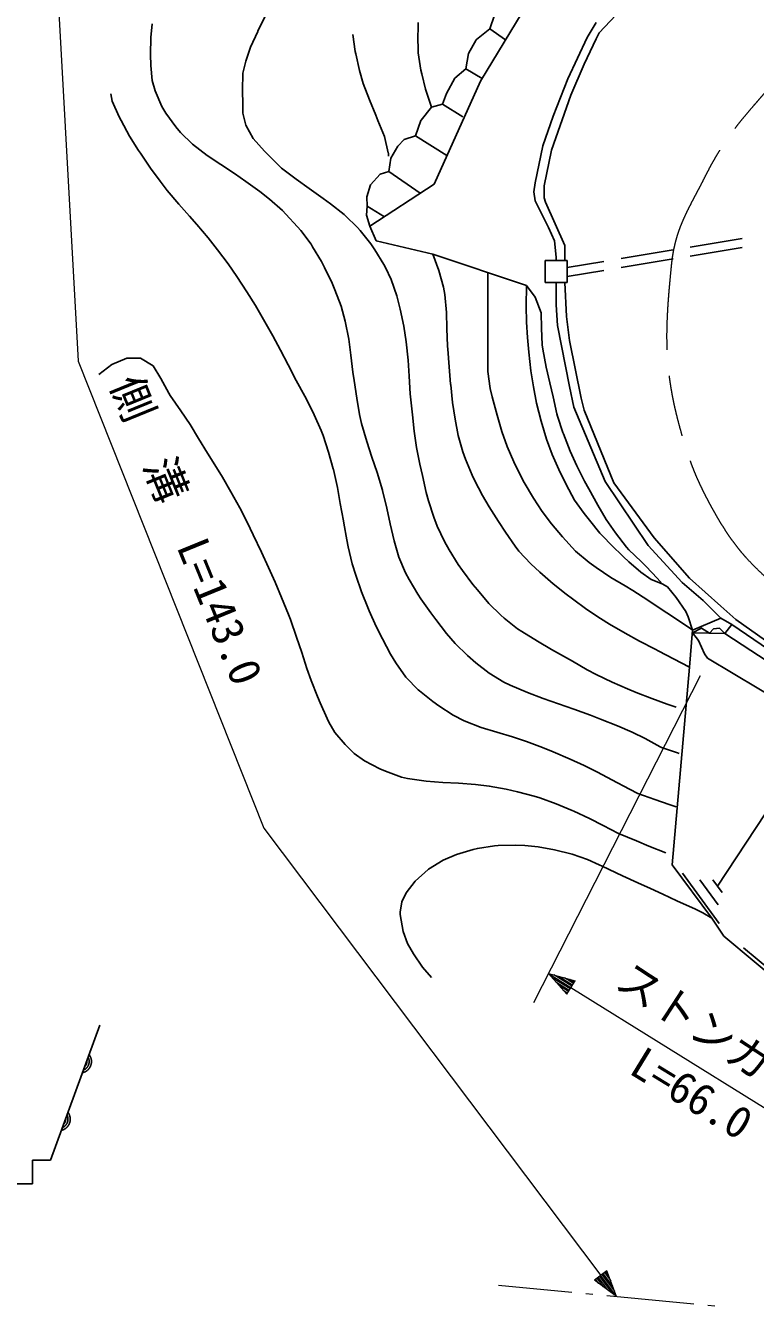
# Model space of a CAD drawing. Units: millimetres, scale not verified. Extents: x 40000 to 680000, y 20000 to 380000.
# Drawn here: x 436578 to 478206, y 237352 to 310352 of the extents above; entities that cross this region are included whole.
import ezdxf
from ezdxf.enums import TextEntityAlignment as Align

# ---------------------------------------------------------------- set-up
doc = ezdxf.new("R2010")
doc.units = ezdxf.units.MM
doc.header["$LTSCALE"] = 1000
doc.linetypes.add('CHAIN', pattern=[18.5, 12, -1.5, 3.5, -1.5])
for name, color, linetype, lineweight in [('M-BGD', 7, 'Continuous', 25), ('M-BGD-HTXT', 7, 'Continuous', 13), ('M-BMK', 2, 'CHAIN', 13), ('M-STR-HTXT', 7, 'Continuous', 13)]:
    doc.layers.add(name, color=color, linetype=linetype, lineweight=lineweight)
doc.styles.add('ＭＳ ゴシック', font='')
doc.styles.get('ＭＳ ゴシック').set_extended_font_data('MS Gothic')

msp = doc.modelspace()

# ---------------------------------------------------------------- linework, layer by layer
at = {"layer": 'M-BGD'}
for p, q in [((465227, 311630), (462532, 307190)), ((469291, 309937), (470900, 311630)), ((469122, 310529), (468614, 309683)), ((463067, 310176), (463958, 309539)), ((468614, 309683), (467513, 307312)), ((468445, 308159), (469122, 309598)), ((469122, 309598), (469291, 309937)), ((467683, 306381), (468445, 308159)), ((461687, 307891), (462616, 307329)), ((462532, 307190), (459879, 301322)), ((467513, 307312), (466667, 305195)), ((460349, 305882), (461520, 305153)), ((466582, 303248), (467683, 306381)), ((466667, 305195), (466074, 303502)), ((458821, 304070), (460614, 302949)), ((466074, 303502), (465651, 301385)), ((466159, 301216), (466582, 303248)), ((457300, 302035), (459080, 300798)), ((459879, 301322), (456214, 298916)), ((465651, 301385), (465566, 300877)), ((465566, 300877), (465651, 300369)), ((466159, 300539), (466159, 301216)), ((456067, 300065), (457043, 299460)), ((465651, 300369), (466413, 298845)), ((466243, 300285), (466159, 300539)), ((467344, 297829), (466243, 300285)), ((456214, 298916), (456574, 298084)), ((466413, 298845), (466751, 298083)), ((456574, 298084), (459809, 297321)), ((466751, 298083), (466836, 297152)), ((474493, 297731), (477453, 298223)), ((459809, 297321), (465143, 295543)), ((466836, 297152), (466836, 296983)), ((467344, 296983), (467344, 297829)), ((470547, 297077), (473507, 297568)), ((474493, 297215), (477453, 297706)), ((467478, 296974), (466219, 296974)), ((466219, 296974), (466219, 295715)), ((467478, 295715), (467478, 296974)), ((467478, 296567), (469561, 296913)), ((467478, 296051), (469561, 296396)), ((470547, 296560), (473507, 297051)), ((466219, 295715), (467478, 295715)), ((466836, 295713), (466836, 294443)), ((467344, 295713), (467429, 293765)), ((466836, 294443), (466921, 293257)), ((467429, 293765), (467598, 292411)), ((466921, 293257), (467598, 289786)), ((467598, 292411), (468275, 289109)), ((467598, 289786), (467852, 288601)), ((468275, 289109), (468445, 288431)), ((467852, 288601), (469630, 284367)), ((468445, 288431), (469969, 284706)), ((469969, 284706), (470138, 284283)), ((469630, 284367), (472085, 280727)), ((470138, 284283), (472424, 281150)), ((472424, 281150), (474456, 278864)), ((472085, 280727), (474033, 278610)), ((474456, 278864), (476234, 277255)), ((474033, 278610), (475218, 277594)), ((475218, 277594), (476234, 276578)), ((476234, 277255), (477081, 276493)), ((476234, 276578), (474625, 275901)), ((476857, 276214), (476234, 276578)), ((476467, 275708), (476857, 276214)), ((478950, 274786), (476857, 276214)), ((477081, 276493), (478774, 275308)), ((474456, 273784), (474625, 275901)), ((474612, 275739), (474964, 275308)), ((474612, 275739), (476467, 275708)), ((474964, 275308), (475303, 274546)), ((480180, 273268), (476467, 275708)), ((475303, 274546), (475472, 274292)), ((473451, 262520), (474456, 273784)), ((475472, 274292), (481145, 270905)), ((476046, 261303), (481897, 270197)), ((473451, 262520), (475726, 259475)), ((476132, 259172), (474045, 262042)), ((476089, 260237), (475046, 261673)), ((476307, 260944), (475785, 261662)), ((475214, 259788), (475726, 259475)), ((475726, 259475), (476403, 258459)), ((476403, 258459), (480637, 254903)), ((480620, 255206), (477523, 257787)), ((437991, 245693), (440821, 253376)), ((436965, 244332), (436965, 245693)), ((436965, 245693), (437991, 245693)), ((435466, 244332), (436965, 244332))]:
    msp.add_line(p, q, dxfattribs=at)
for points in [[(464655, 312072), (464008, 311735), (463357, 311015), (463320, 310945), (463067, 310176)], [(443807, 310445), (443722, 309683), (443701, 308699), (443722, 308074), (443807, 307227), (443976, 306635), (444357, 305735), (444569, 305365), (445141, 304574), (445415, 304264), (446093, 303587), (446938, 302956), (447707, 302438), (448499, 301915), (449141, 301470), (449942, 300894), (450495, 300454), (451228, 299805), (451427, 299607), (452094, 298891), (452273, 298676), (452858, 297887), (452951, 297745), (453449, 296903), (453628, 296559), (454059, 295681), (454221, 295289), (454570, 294359), (454813, 293511), (455015, 292486), (455132, 291572), (455248, 290608), (455321, 290125), (455470, 289117), (455624, 288194), (455745, 287669), (456034, 286650), (456328, 285764), (456627, 284881), (456928, 283865), (456930, 283859), (457178, 282854), (457377, 281952), (457607, 280981), (457861, 280049), (458255, 279154), (458454, 278779), (458958, 277941), (459131, 277679), (459691, 276875), (459978, 276493), (460582, 275710), (461079, 275139), (461781, 274451), (462264, 274038), (463026, 273445), (463861, 272938), (464211, 272768), (465206, 272336), (466109, 271991), (466974, 271690), (467856, 271388), (468809, 271043), (469376, 270821), (470333, 270440), (471185, 270078), (471916, 269720), (472775, 269254), (472847, 269212)], [(450267, 310923), (449822, 310030), (449818, 310021), (449416, 309115), (449141, 308328), (448971, 307651), (448959, 306662), (448971, 305873), (448971, 305365), (449141, 304687), (449564, 303925), (450209, 303196), (450495, 302909), (451173, 302232), (452005, 301594), (452761, 301062), (453555, 300504), (453967, 300200), (454741, 299586), (454813, 299523), (455515, 298839), (455660, 298676), (456274, 297915), (456507, 297575), (457006, 296731), (457099, 296559), (457438, 295882), (457762, 294949), (457946, 294189), (458148, 293214), (458285, 292326), (458391, 291291), (458449, 290371), (458522, 289364), (458539, 289193), (458639, 288164), (458742, 287245), (458877, 286315), (459069, 285349), (459216, 284706), (459425, 283749), (459555, 283267), (459859, 282334), (460063, 281827), (460481, 280941), (460740, 280473), (461255, 279641), (461502, 279287), (462085, 278501), (462349, 278187), (463006, 277423), (463681, 276743), (463873, 276578), (464644, 275977), (464889, 275816), (465779, 275264), (466577, 274798), (467434, 274312), (467767, 274123), (468615, 273627), (469122, 273361), (470044, 272923), (470905, 272551), (471408, 272345), (472296, 271995), (473170, 271681), (473694, 271498)], [(459724, 305703), (459397, 306732), (459176, 307600), (459131, 307820), (458966, 308801), (458962, 308836), (458955, 309806), (458962, 310106), (458962, 310529)], [(455237, 309852), (455383, 308875), (455406, 308751), (455616, 307785), (455829, 307058), (456190, 306119), (456564, 305246), (456676, 304941), (457055, 304035), (457268, 303104), (457269, 303079), (457269, 302909)], [(463067, 310176), (462295, 309569), (462273, 309543), (461833, 308771), (461687, 307891)], [(461687, 307891), (461062, 307348), (460592, 306483), (460589, 306475), (460349, 305882)], [(441436, 306465), (441521, 306042), (441913, 305160), (442029, 304941), (442511, 304059), (443027, 303237), (443129, 303079), (443699, 302227), (444252, 301477), (444653, 300962), (445311, 300180), (445935, 299487), (446347, 299015), (446988, 298256), (447532, 297575), (448130, 296780), (448633, 296051), (449198, 295185), (449685, 294399), (450157, 293596), (450679, 292671), (451120, 291847), (451553, 291015), (452019, 290125), (452497, 289237), (452939, 288379), (453035, 288177), (453433, 287283), (453543, 286992), (453864, 286044), (454125, 285087), (454136, 285045), (454364, 284030), (454528, 283123), (454705, 282121), (454729, 281997), (454900, 281034), (454983, 280642), (455214, 279684), (455406, 279033), (455731, 278081), (456092, 277181), (456168, 277001), (456576, 276099), (456930, 275393), (457395, 274528), (457692, 274038), (458258, 273223), (458285, 273191), (458979, 272490), (459047, 272429), (459811, 271820), (460147, 271583), (460971, 271042), (461587, 270736), (462567, 270353), (463451, 270074), (464357, 269807), (465143, 269551), (466064, 269204), (466667, 268958), (467632, 268551), (468437, 268180), (469196, 267801), (470023, 267367), (471030, 266831), (471493, 266587)], [(460349, 305882), (459724, 305703), (459135, 304958), (459130, 304950), (458821, 304070)], [(458821, 304070), (458180, 303869), (457816, 303481), (457420, 302794), (457300, 302035)], [(457300, 302035), (456803, 301882), (456243, 301278), (456040, 300585), (456067, 300065)], [(456067, 300065), (456020, 299552), (456214, 298916)], [(459809, 297321), (460147, 296390), (460412, 295449), (460486, 295035), (460590, 294006), (460613, 293087), (460644, 292082), (460655, 291903), (460730, 290904), (460820, 289916), (460825, 289871), (460937, 288879), (461079, 287923), (461248, 286992), (461521, 286052), (461671, 285637), (462044, 284733), (462179, 284452), (462642, 283578), (463026, 282928), (463553, 282093), (463957, 281489), (464496, 280674), (464719, 280388), (465393, 279671), (465905, 279203), (466670, 278535), (467411, 277950), (467767, 277679), (468591, 277073), (469369, 276556), (469884, 276239), (470786, 275714), (471598, 275274), (472484, 274809), (472704, 274693), (473526, 274261), (474456, 273784)], [(462953, 296273), (462949, 295016), (462946, 294052), (462943, 293210), (462942, 292319), (462941, 291564), (462941, 290633), (463081, 289664), (463195, 289193), (463476, 288149), (463749, 287225), (464052, 286360), (464420, 285493), (464888, 284561), (465021, 284316), (465548, 283410), (466044, 282660), (466575, 281963), (467208, 281213), (467937, 280388)], [(465143, 295543), (465137, 294359), (465153, 293449), (465205, 292578), (465284, 291737), (465405, 290681), (465544, 289756), (465729, 288840), (465988, 287812), (465991, 287801), (466295, 286787), (466618, 285913), (466998, 285053), (467407, 284203), (467895, 283313), (468434, 282542), (468734, 282157), (469338, 281431), (469525, 281226)], [(465143, 295543), (465651, 294866), (465977, 293984), (466011, 293112), (466036, 292163), (466074, 291903), (466276, 290893), (466483, 289989), (466667, 289193), (466882, 288233), (466921, 288093), (467230, 287153), (467259, 287077), (467650, 286102), (468023, 285255), (468459, 284386), (468699, 283944), (469219, 283014), (469700, 282208), (470220, 281441), (470855, 280627), (470985, 280473), (471686, 279804), (471976, 279530), (472611, 278853), (472895, 278531)], [(440759, 290463), (441506, 291038), (442346, 291405), (443129, 291395), (443863, 290960), (444298, 290232), (444741, 289396), (444823, 289278), (445441, 288401), (445959, 287609), (446443, 286826), (446961, 285979), (447278, 285468), (447804, 284619), (448294, 283775), (448789, 282871), (449211, 282046), (449564, 281319), (450030, 280338), (450437, 279463), (450810, 278625), (451178, 277755), (451567, 276785), (451681, 276493), (452040, 275502), (452328, 274619), (452623, 273714), (452866, 273022), (453224, 272111), (453374, 271752), (453776, 270859), (453882, 270651), (454221, 270059), (454813, 269381), (455321, 268873), (455914, 268450), (456781, 268000), (457099, 267857), (458011, 267512), (458369, 267434), (459426, 267282), (460368, 267210), (461280, 267167), (462250, 267100), (463026, 267011), (463993, 266828), (464635, 266672), (465583, 266433), (465905, 266333), (466849, 265994), (467754, 265614), (467852, 265571), (468740, 265169), (469521, 264769), (470392, 264301)], [(469525, 281226), (469976, 280766), (470676, 280081), (470985, 279795), (471662, 279203), (472255, 278779), (472895, 278531)], [(467937, 280388), (468721, 279754), (469122, 279457), (469968, 278894), (470775, 278417), (471212, 278147), (472066, 277600), (472776, 277135), (473532, 276632), (474522, 275970), (474625, 275901)], [(472895, 278531), (473186, 278356), (473694, 277763), (474235, 276954), (474371, 276663), (474625, 275901)], [(475579, 275723), (475131, 276009), (474612, 275739)], [(476467, 275708), (476168, 276000), (475811, 275966), (475579, 275723)], [(472847, 269212), (473769, 268905), (473863, 268873)], [(471493, 266587), (472476, 266247), (473287, 265966), (473694, 265825)], [(470392, 264301), (471415, 263886), (472137, 263592), (473101, 263201)], [(459724, 256089), (459216, 256681), (458708, 257443), (458369, 258036), (458115, 258713), (457950, 259680), (457946, 259814), (458031, 260407), (458285, 260915), (458793, 261592), (459533, 262254), (459555, 262269), (460401, 262777), (461163, 263116), (462100, 263397), (462349, 263455), (463316, 263605), (463534, 263624), (464513, 263648), (465058, 263624), (465820, 263539), (466751, 263370), (467746, 263119), (468624, 262821), (469291, 262523), (469461, 262439)], [(469461, 262439), (470631, 261900), (471506, 261496), (472223, 261166), (472918, 260846), (473725, 260474), (474781, 259987), (475214, 259788)], [(439823, 250667), (439835, 250670), (439846, 250673), (439857, 250676), (439868, 250679), (439879, 250683), (439890, 250686), (439901, 250690), (439912, 250694), (439923, 250698), (439933, 250702), (439944, 250707), (439955, 250712), (439965, 250717), (439975, 250722), (439986, 250727), (439996, 250733), (440006, 250738), (440016, 250744), (440026, 250750), (440036, 250756), (440045, 250763), (440055, 250769), (440064, 250776), (440074, 250783), (440083, 250790), (440092, 250797), (440101, 250804), (440110, 250812), (440118, 250819), (440127, 250827), (440135, 250835), (440143, 250843), (440152, 250851), (440160, 250860), (440167, 250868), (440175, 250877), (440183, 250886), (440190, 250895), (440197, 250904), (440204, 250913), (440211, 250922), (440218, 250932), (440224, 250941), (440231, 250951), (440237, 250961), (440243, 250970), (440249, 250980), (440254, 250991), (440260, 251001), (440265, 251011), (440270, 251021), (440275, 251032), (440280, 251042), (440284, 251053), (440289, 251064), (440293, 251074), (440297, 251085), (440301, 251096), (440304, 251107), (440308, 251118), (440311, 251129), (440314, 251141), (440317, 251152), (440320, 251163), (440322, 251174), (440324, 251186), (440326, 251197), (440328, 251208), (440330, 251220), (440331, 251231), (440332, 251243), (440333, 251254), (440334, 251266), (440335, 251277), (440335, 251289), (440335, 251301), (440335, 251312), (440335, 251324), (440335, 251335), (440334, 251347), (440333, 251358), (440332, 251370), (440331, 251381), (440330, 251393), (440328, 251404), (440326, 251416), (440324, 251427), (440322, 251438), (440319, 251450), (440317, 251461), (440314, 251472), (440311, 251483), (440308, 251494), (440304, 251506), (440301, 251516), (440297, 251527), (440293, 251538), (440289, 251549), (440284, 251560), (440280, 251570), (440275, 251581), (440270, 251591), (440265, 251602), (440259, 251612), (440254, 251622), (440248, 251632), (440242, 251642), (440236, 251652), (440230, 251662), (440224, 251671), (440217, 251681), (440210, 251690), (440204, 251700)], [(439880, 250822), (439889, 250826), (439897, 250829), (439906, 250833), (439914, 250837), (439923, 250842), (439931, 250846), (439939, 250851), (439947, 250855), (439955, 250860), (439963, 250865), (439971, 250870), (439978, 250875), (439986, 250881), (439994, 250886), (440001, 250892), (440008, 250897), (440015, 250903), (440023, 250909), (440030, 250916), (440036, 250922), (440043, 250928), (440050, 250935), (440056, 250941), (440063, 250948), (440069, 250955), (440075, 250962), (440081, 250969), (440087, 250976), (440093, 250983), (440099, 250991), (440104, 250998), (440110, 251006), (440115, 251013), (440120, 251021), (440125, 251029), (440130, 251037), (440135, 251045), (440139, 251053), (440144, 251061), (440148, 251070), (440152, 251078), (440156, 251086), (440160, 251095), (440164, 251103), (440167, 251112), (440171, 251121), (440174, 251129), (440177, 251138), (440180, 251147), (440183, 251156), (440185, 251165), (440188, 251174), (440190, 251183), (440192, 251192), (440194, 251201), (440196, 251210), (440197, 251219), (440199, 251229), (440200, 251238), (440201, 251247), (440202, 251256), (440203, 251266), (440204, 251275), (440204, 251284), (440204, 251294), (440204, 251303), (440204, 251312), (440204, 251322), (440204, 251331), (440203, 251340), (440203, 251349), (440202, 251359), (440201, 251368), (440200, 251377), (440198, 251386), (440197, 251396), (440195, 251405), (440193, 251414), (440191, 251423), (440189, 251432), (440187, 251441), (440184, 251450), (440182, 251459), (440179, 251468), (440176, 251477), (440173, 251485), (440169, 251494), (440166, 251503), (440162, 251511), (440159, 251520), (440155, 251528), (440151, 251537), (440147, 251545)], [(439955, 251025), (439960, 251030), (439965, 251035), (439970, 251040), (439974, 251045), (439979, 251050), (439983, 251056), (439988, 251061), (439992, 251067), (439996, 251072), (440001, 251078), (440005, 251084), (440008, 251089), (440012, 251095), (440016, 251101), (440020, 251107), (440023, 251113), (440026, 251119), (440030, 251126), (440033, 251132), (440036, 251138), (440039, 251144), (440042, 251151), (440044, 251157), (440047, 251164), (440049, 251170), (440052, 251177), (440054, 251184), (440056, 251190), (440058, 251197), (440060, 251204), (440062, 251210), (440063, 251217), (440065, 251224), (440066, 251231), (440068, 251238), (440069, 251245), (440070, 251252), (440071, 251259), (440072, 251265), (440072, 251272), (440073, 251279), (440073, 251286), (440073, 251293), (440074, 251300), (440074, 251307), (440074, 251314), (440073, 251321), (440073, 251328), (440073, 251335), (440072, 251342)], [(438614, 247383), (438625, 247386), (438636, 247389), (438647, 247392), (438658, 247395), (438670, 247398), (438680, 247402), (438691, 247406), (438702, 247410), (438713, 247414), (438724, 247418), (438734, 247423), (438745, 247427), (438755, 247432), (438766, 247437), (438776, 247443), (438786, 247448), (438796, 247454), (438806, 247460), (438816, 247466), (438826, 247472), (438836, 247478), (438845, 247485), (438855, 247491), (438864, 247498), (438873, 247505), (438882, 247513), (438891, 247520), (438900, 247527), (438909, 247535), (438917, 247543), (438926, 247551), (438934, 247559), (438942, 247567), (438950, 247575), (438958, 247584), (438965, 247593), (438973, 247601), (438980, 247610), (438987, 247619), (438994, 247629), (439001, 247638), (439008, 247647), (439014, 247657), (439021, 247667), (439027, 247676), (439033, 247686), (439039, 247696), (439045, 247706), (439050, 247716), (439055, 247727), (439060, 247737), (439065, 247748), (439070, 247758), (439075, 247769), (439079, 247779), (439083, 247790), (439087, 247801), (439091, 247812), (439095, 247823), (439098, 247834), (439101, 247845), (439104, 247856), (439107, 247867), (439110, 247879), (439112, 247890), (439114, 247901), (439116, 247913), (439118, 247924), (439120, 247936), (439121, 247947), (439123, 247959), (439124, 247970), (439124, 247982), (439125, 247993), (439125, 248005), (439126, 248016), (439126, 248028), (439125, 248039), (439125, 248051), (439124, 248063), (439124, 248074), (439122, 248086), (439121, 248097), (439120, 248109), (439118, 248120), (439116, 248131), (439114, 248143), (439112, 248154), (439110, 248165), (439107, 248177), (439104, 248188), (439101, 248199), (439098, 248210), (439094, 248221), (439091, 248232), (439087, 248243), (439083, 248254), (439079, 248265), (439074, 248275), (439070, 248286), (439065, 248297), (439060, 248307), (439055, 248317), (439050, 248328), (439044, 248338), (439038, 248348), (439033, 248358), (439027, 248368), (439020, 248377), (439014, 248387), (439007, 248397), (439001, 248406), (438994, 248415)], [(438671, 247538), (438679, 247541), (438688, 247545), (438696, 247549), (438705, 247553), (438713, 247557), (438721, 247562), (438729, 247566), (438737, 247571), (438745, 247576), (438753, 247581), (438761, 247586), (438769, 247591), (438776, 247596), (438784, 247602), (438791, 247607), (438799, 247613), (438806, 247619), (438813, 247625), (438820, 247631), (438827, 247637), (438834, 247644), (438840, 247650), (438847, 247657), (438853, 247664), (438860, 247671), (438866, 247678), (438872, 247685), (438878, 247692), (438883, 247699), (438889, 247706), (438895, 247714), (438900, 247721), (438905, 247729), (438911, 247737), (438916, 247745), (438920, 247753), (438925, 247761), (438930, 247769), (438934, 247777), (438938, 247785), (438943, 247794), (438946, 247802), (438950, 247811), (438954, 247819), (438958, 247828), (438961, 247836), (438964, 247845), (438967, 247854), (438970, 247863), (438973, 247872), (438975, 247881), (438978, 247890), (438980, 247899), (438982, 247908), (438984, 247917), (438986, 247926), (438988, 247935), (438989, 247944), (438990, 247954), (438991, 247963), (438992, 247972), (438993, 247981), (438994, 247991), (438994, 248000), (438995, 248009), (438995, 248019), (438995, 248028), (438995, 248037), (438994, 248047), (438994, 248056), (438993, 248065), (438992, 248074), (438991, 248084), (438990, 248093), (438989, 248102), (438987, 248111), (438985, 248120), (438984, 248130), (438982, 248139), (438979, 248148), (438977, 248157), (438975, 248166), (438972, 248175), (438969, 248184), (438966, 248192), (438963, 248201), (438960, 248210), (438956, 248219), (438953, 248227), (438949, 248236), (438945, 248244), (438941, 248253), (438937, 248261)], [(438745, 247741), (438750, 247745), (438755, 247750), (438760, 247756), (438765, 247761), (438769, 247766), (438774, 247771), (438778, 247777), (438782, 247782), (438787, 247788), (438791, 247794), (438795, 247799), (438799, 247805), (438803, 247811), (438806, 247817), (438810, 247823), (438813, 247829), (438817, 247835), (438820, 247841), (438823, 247847), (438826, 247854), (438829, 247860), (438832, 247867), (438835, 247873), (438837, 247879), (438840, 247886), (438842, 247893), (438844, 247899), (438846, 247906), (438848, 247913), (438850, 247919), (438852, 247926), (438854, 247933), (438855, 247940), (438857, 247947), (438858, 247953), (438859, 247960), (438860, 247967), (438861, 247974), (438862, 247981), (438863, 247988), (438863, 247995), (438863, 248002), (438864, 248009), (438864, 248016), (438864, 248023), (438864, 248030), (438864, 248037), (438863, 248044), (438863, 248051), (438862, 248058)]]:
    msp.add_lwpolyline(points, dxfattribs=at)
at = {"layer": 'M-BGD-HTXT'}
for p, q in [((463562, 238552), (467732, 238159)), ((468529, 238084), (468927, 238046)), ((469723, 237971), (474701, 237502)), ((475498, 237427), (475896, 237389))]:
    msp.add_line(p, q, dxfattribs=at)
at = {"layer": 'M-BMK'}
msp.add_open_spline([(481914, 276369), (478999, 278733), (477578, 279604), (475927, 282523), (474955, 284241), (474516, 285286), (473975, 287184), (472947, 290784), (473054, 293029), (473432, 296754), (473639, 298795), (474372, 299832), (475298, 301663), (476514, 304067), (477329, 304890), (479366, 307233)], degree=3, knots=[0, 0, 0, 0, 1, 1, 1, 2, 2, 2, 3, 3, 3, 4, 4, 4, 5, 5, 5, 5], dxfattribs=at)
at = {"layer": 'M-STR-HTXT'}
for p, q in [((465566, 254664), (475071, 273319)), ((466411, 256322), (467447, 255148)), ((466411, 256322), (467922, 255912)), ((466411, 256322), (467685, 255530)), ((467732, 255607), (466713, 256240)), ((467637, 255454), (466618, 256087)), ((466825, 255852), (467590, 255377)), ((467015, 256158), (467780, 255683)), ((467542, 255301), (467033, 255618)), ((467827, 255760), (467318, 256076)), ((467447, 255148), (467922, 255912)), ((467620, 255994), (467875, 255836)), ((467240, 255383), (467495, 255225)), ((469741, 239387), (469022, 238845)), ((470285, 237918), (469022, 238845)), ((469275, 238660), (469094, 238899)), ((469166, 238954), (469527, 238474)), ((469780, 238289), (469238, 239008)), ((469310, 239062), (470032, 238104)), ((470285, 237918), (469382, 239116)), ((469454, 239170), (470176, 238212)), ((470067, 238506), (469525, 239224)), ((469597, 239279), (469959, 238800)), ((469850, 239093), (469669, 239333)), ((470285, 237918), (469741, 239387))]:
    msp.add_line(p, q, dxfattribs=at)
for points in [[(437376, 330981), (439584, 291224), (450158, 264611), (469382, 239116)], [(467685, 255530), (484387, 245149), (491348, 236982)]]:
    msp.add_lwpolyline(points, dxfattribs=at)

# ---------------------------------------------------------------- texts
at = {"layer": 'M-STR-HTXT', "style": 'ＭＳ ゴシック'}
for s, rotation, p in [('側\u3000溝\u3000L=143.0', 292.211, (444418, 281046)), ('ストンガード', 326.788, (476061, 251025)), ('L=66.0', 328.563, (473816, 248253))]:
    msp.add_text(s, height=1833, rotation=rotation, dxfattribs=at).set_placement(p, align=Align.BOTTOM_CENTER)

doc.saveas('drawing.dxf')
